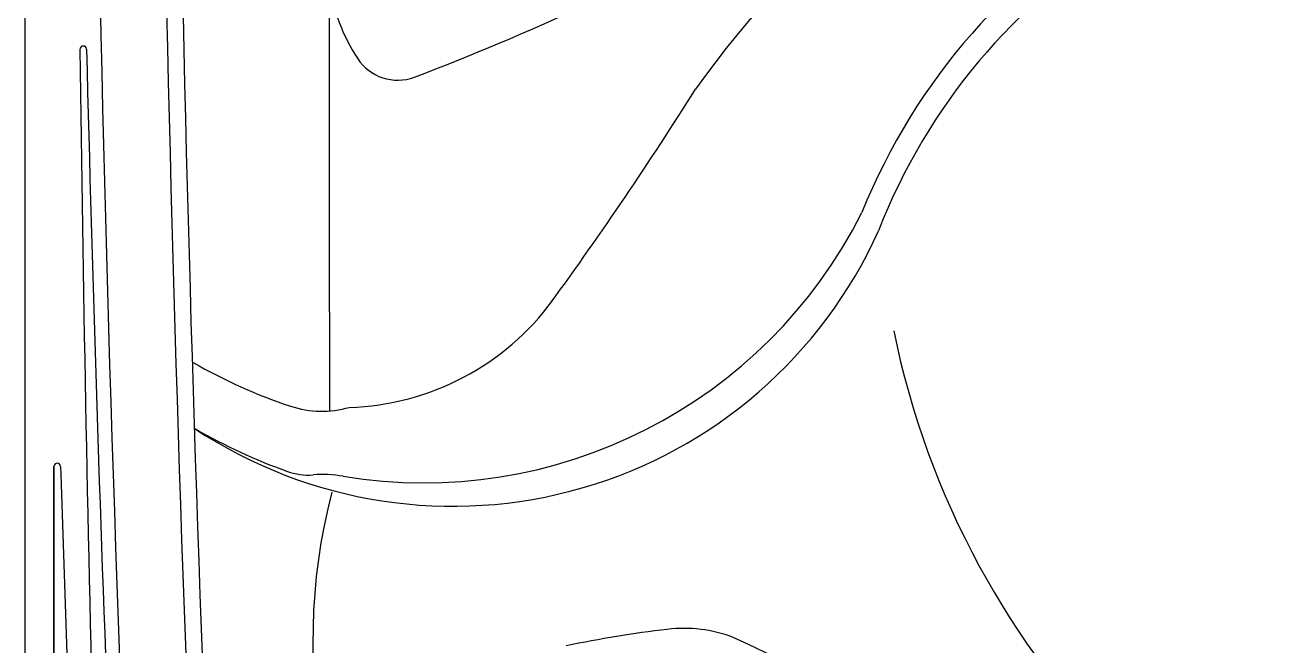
# Model space of a CAD drawing. Header units: inches. Extents: x 2 to 86, y -22 to 129.
# Drawn here: x 2.43 to 21.46, y 23.38 to 32.73 of the extents above; entities that cross this region are included whole.
import ezdxf

# ---------------------------------------------------------------- set-up
doc = ezdxf.new("R2010")
doc.units = ezdxf.units.IN
doc.header["$MEASUREMENT"] = 0
doc.layers.add('1', color=4, linetype='Continuous')

# ---------------------------------------------------------------- blocks, each defined once
blk = doc.blocks.new('RHYTHM')
at = {"layer": '1', "color": 3, "linetype": 'Continuous'}
for p, q in [((0.4322692999999731, 21.08462663945829), (0.4317426000000069, 14.8644606394583)), ((0.4327449171712487, 20.95616359999951), (0.4327449171712487, 21.0785525999995)), ((0.4327489171712386, 14.8656895999995), (0.4327489171712386, 20.95616059999949)), ((0.5316968000000202, 21.07899163945829), (0.5357247999999686, 20.9583856394583)), ((0.5327169171712285, 21.08021559999949), (0.5367309171712691, 20.9596025999995)), ((0.5357247999999686, 20.9583856394583), (0.7380840999999805, 14.87754663945829))]:
    blk.add_line(p, q, dxfattribs=at)
at = {"layer": '1', "color": 4}
blk.add_lwpolyline([(5.895410999999967, 0, -0.4142478893418395), (0, 5.893807639458288), (0, 77.9771896, -0.4141642902512225), (5.893808999999976, 83.8725806), (78.10722995394377, 83.8725806, -0.4142135623730976), (84.00222995394381, 77.97758060000001), (84.00222995394375, 5.893807639458288, -0.4142478893418396), (78.10681895394379, 0)], format="xyb", close=True, dxfattribs=at)
at = {"layer": '1', "color": 3}
for centre, radius, start, end in [((635.8033608976789, 41.93621442767764), 634.8260044476837, 176.8100407666216, 183.1899433134685), ((23.25873193624409, 17.34623592768858), 16.18106967776708, 87.05211734905888, 144.4115160783607), ((21.42105238737855, 21.34423145286013), 9.50609831165028, 290.5206101177028, 158.0020211478669), ((21.38318526430061, 21.30879438240069), 9.149040784186484, 297.4165215352949, 158.6979368828242), ((0.873604943889859, 27.36574955933122), 0.04999801237827763, 1.51408270772227, 180.6347836379066), ((833.4144989400081, 37.97166507656716), 832.6584447057708, 180.7298579310688, 182.1962637236132), ((728.114466631974, 45.57030443195205), 727.418679525073, 181.4339435936716, 183.0775038433566), ((-37.66809922389206, 56.78581176819662), 56.41952328879663, 323.9134327827408, 327.8501239081174), ((6.003522288690306, 28.22224369456363), 7.389897182664673, 260.5693460771381, 333.3272923621962), ((6.441171214188785, 27.51612061225087), 7.0360968340478, 236.4351329326847, 335.8057063389571), ((4.761721820150569, 25.92255809193855), 3.954131015735925, 271.7709045656796, 323.7590080053233), ((6.444361218379754, 29.3911825144464), 7.79716695380805, 239.8911051534837, 251.7102980262341), ((4.469187382217967, 23.41520581797349), 1.503232638942237, 251.7102980262306, 286.0151729751951), ((6.805982734581278, 28.99800892167509), 8.487815489637159, 240.0248757559527, 250.3374612416685), ((0.481733070582834, 21.07717678390995), 0.0499966794691145, 2.080266404691519, 169.4356754302314), ((4.266871537268969, 21.89191011818136), 0.9417088194838796, 250.3374612416685, 274.2605086933742), ((4.479031609381195, 19.04401930509944), 1.914073731663007, 80.56934607714143, 94.26050869337419), ((13.03602264003342, 18.47999377386188), 8.701153995976654, 165.2716353226395, 219.2882464225723)]:
    blk.add_arc(centre, radius, start, end, dxfattribs=at)
at = {"layer": '1', "color": 3, "linetype": 'Continuous'}
for centre, radius, start, end in [((634.7886558419327, 41.93624888272718), 632.8128819419347, 176.8049397305934, 182.9489547730972), ((1319.981458434992, 26.64687106234288), 1315.402916267739, 179.9302840781933, 180.2057022068834), ((7.450645685142263, 28.81133102900526), 2.91162718577243, 189.5672711063849, 212.8697463007529), ((11.79889938896463, 0.7415845327874138), 18.0087516397157, 96.76959994566803, 101.6764978271286), ((9.92472625827952, 16.53011942877336), 2.109369290531576, 69.36040103412668, 96.76959994566803), ((4.112144620205072, 4.056333479698665), 15.86570430552544, 24.19110240891317, 65.59239661573635)]:
    blk.add_arc(centre, radius, start, end, dxfattribs=at)
at = {"layer": '1', "color": 2}
for centre, radius, start, end in [((623.6900448679664, 41.66377321493076), 621.4650225993098, 176.9154842738453, 182.9765115531589), ((-6.698765785536921, 60.18811506166782), 35.53689719370026, 290.708926225358, 308.4067089350879), ((5.612221216587727, 27.62337743994507), 0.7227831400850703, 212.8697463007529, 290.708926225358), ((25.61005191701253, 25.674972848753), 12.77994337768349, 191.5240176938371, 258.5102609816669)]:
    blk.add_arc(centre, radius, start, end, dxfattribs=at)

msp = doc.modelspace()

# ---------------------------------------------------------------- block references
msp.add_blockref('RHYTHM', (2.434746973028595, 4.99856079999013))

doc.saveas('drawing.dxf')
